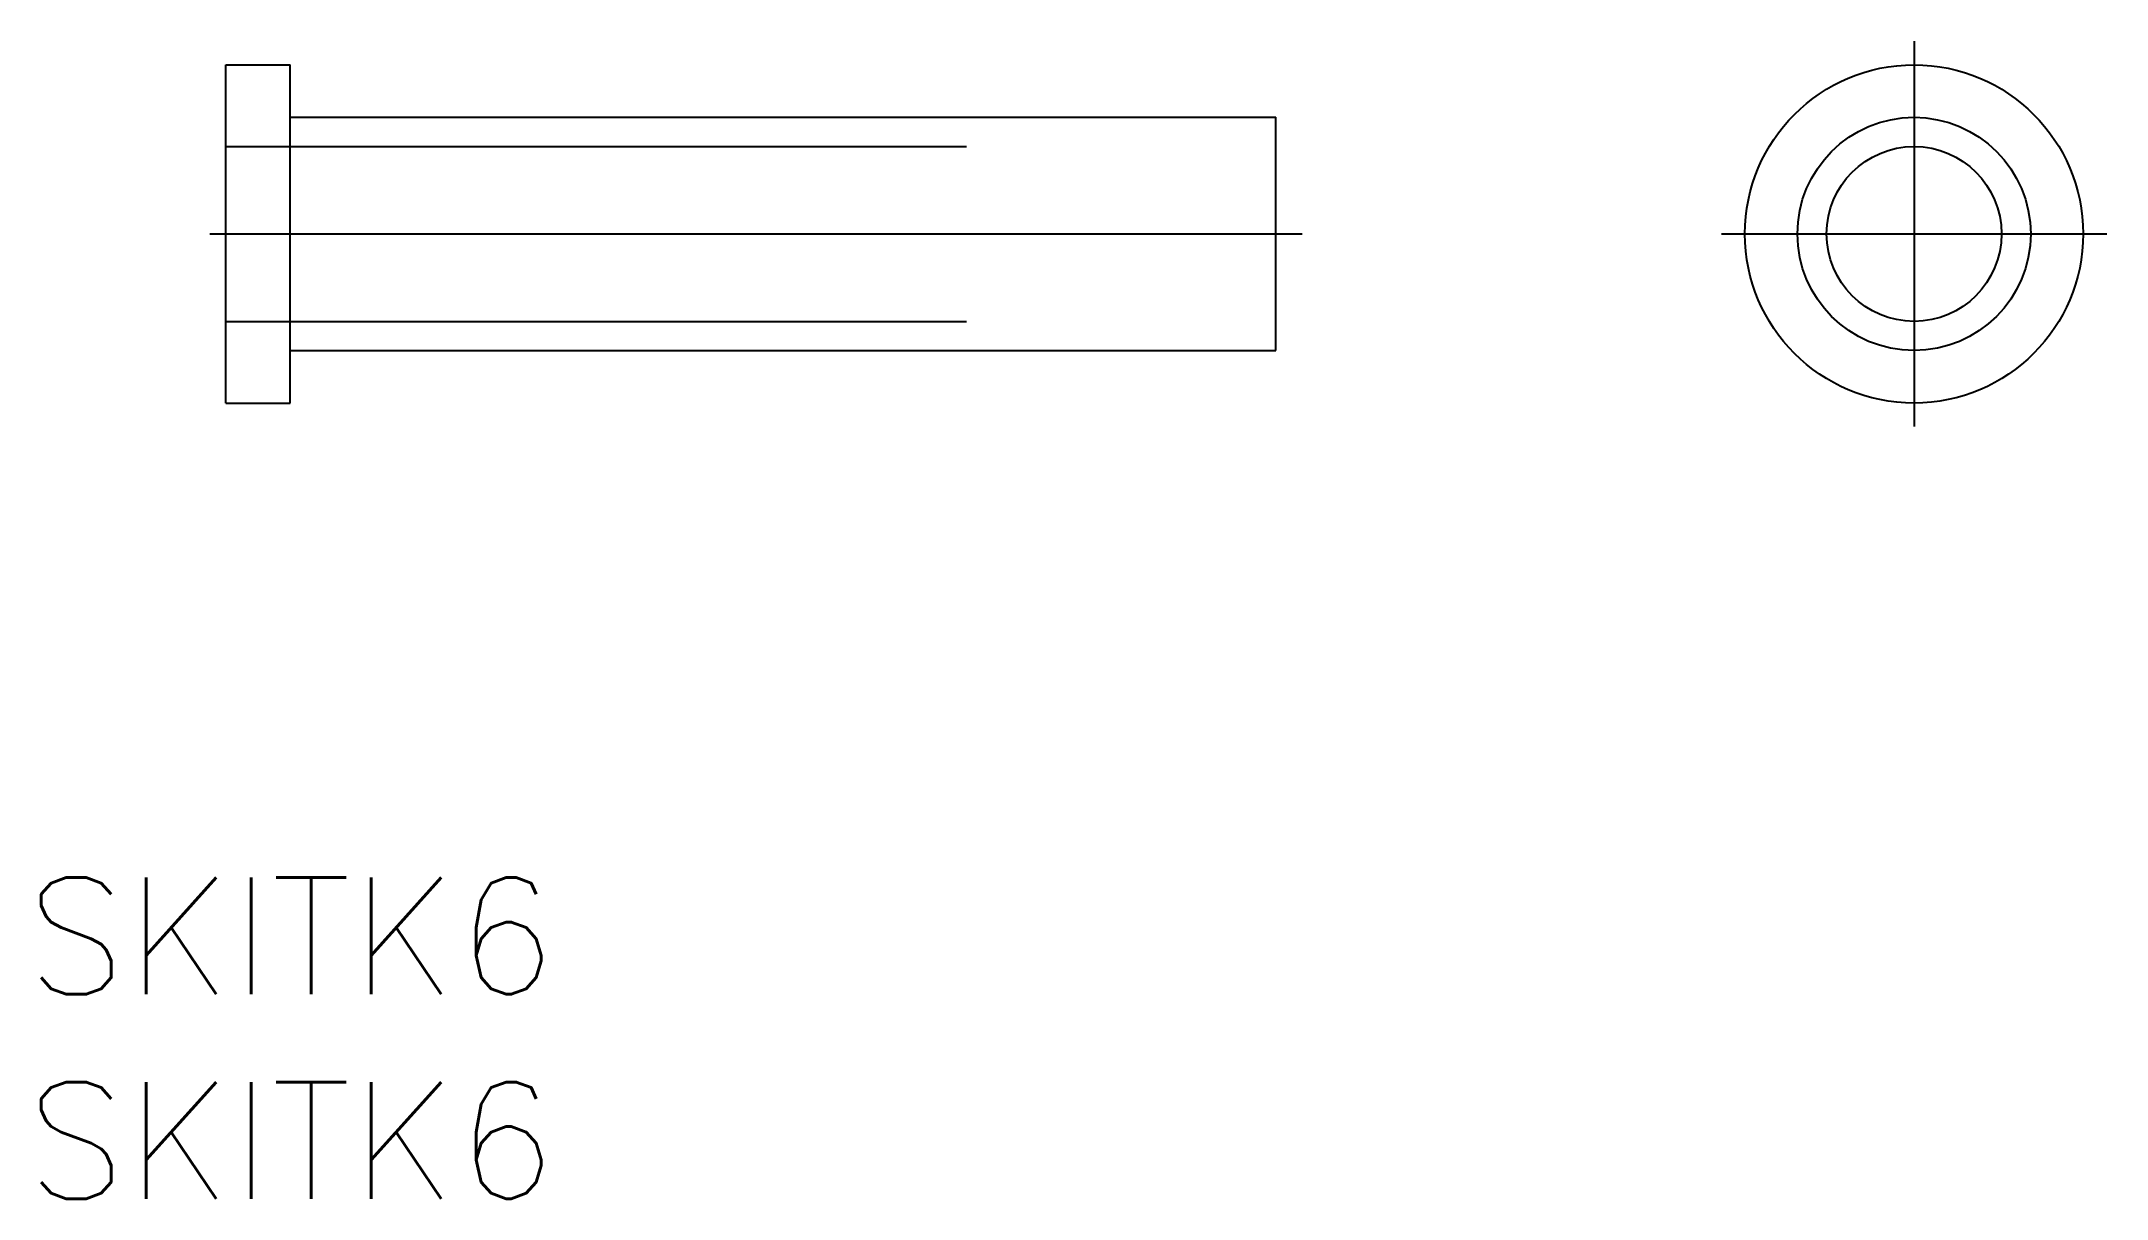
# Model space of a CAD drawing. Extents: x -12.8 to 22.6, y -9 to 10.8.
import ezdxf

# ---------------------------------------------------------------- set-up
doc = ezdxf.new("R2010")
doc.units = 0
doc.linetypes.add('CENTER', pattern=[50.8, 31.75, -6.35, 6.35, -6.35])
doc.linetypes.add('DASHED', pattern=[19.05, 12.7, -6.35])
doc.layers.get('0').update_dxf_attribs({"linetype": 'CONTINUOUS'})
doc.layers.add('CENTER', color=1, linetype='CENTER')
doc.styles.get("Standard").update_dxf_attribs({"font": 'txt.shx', "bigfont": '@extfont2.shx'})

msp = doc.modelspace()

# ---------------------------------------------------------------- linework, layer by layer
at = {"color": 7, "linetype": 'CONTINUOUS'}
for p, q in [((-9.6, 4.6), (-9.6, 10.4)), ((-9.6, 10.4), (-8.5, 10.4)), ((-8.5, 4.6), (-8.5, 10.4)), ((-8.5, 9.5), (8.4, 9.5)), ((8.4, 5.5), (8.4, 9.5)), ((-8.5, 5.5), (8.4, 5.5)), ((-9.6, 4.6), (-8.5, 4.6))]:
    msp.add_line(p, q, dxfattribs=at)
at = {"color": 3, "linetype": 'DASHED'}
for p, q in [((-9.6, 9), (8.4, 9)), ((-9.6, 6), (8.4, 6))]:
    msp.add_line(p, q, dxfattribs=at)
at = {"color": 7, "linetype": 'CONTINUOUS'}
for radius in [2.9, 2, 1.5]:
    msp.add_circle((19.346, 7.5), radius, dxfattribs=at)
at = {"layer": 'CENTER', "color": 1, "linetype": 'CENTER'}
for p, q in [((19.346, 10.803), (19.346, 4.197)), ((-9.875, 7.5), (8.852, 7.5)), ((16.043, 7.5), (22.649, 7.5))]:
    msp.add_line(p, q, dxfattribs=at)

# ---------------------------------------------------------------- texts
at = {"color": 7, "linetype": 'CONTINUOUS'}
for p in [(-13.024, -5.538), (-13.024, -9.044)]:
    msp.add_text('SKITK6', height=2, dxfattribs=at).set_placement(p)

doc.saveas('drawing.dxf')
